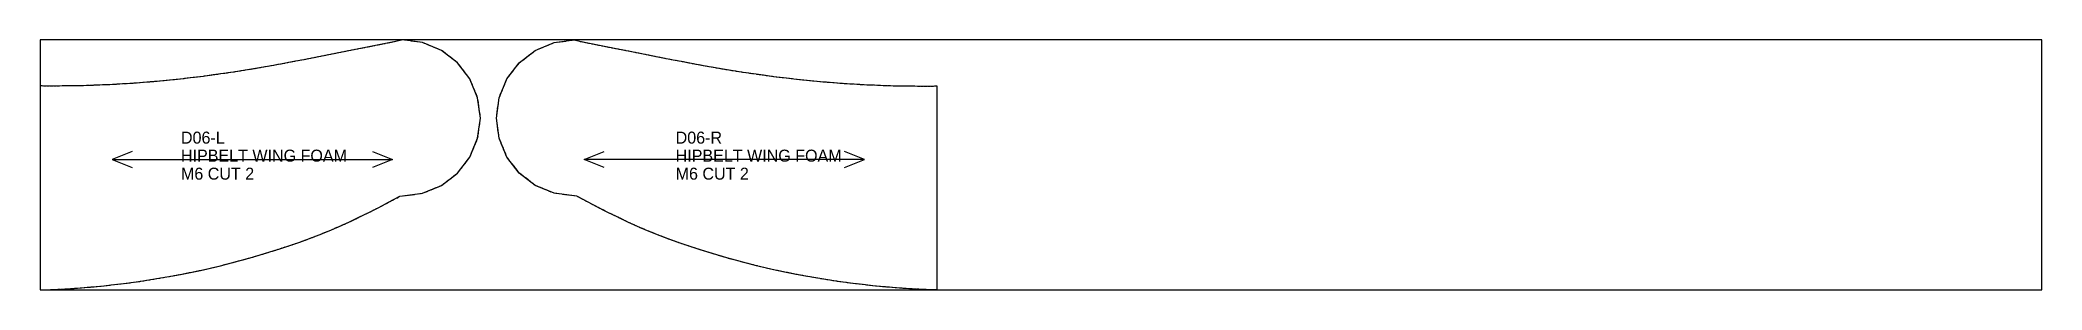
# Model space of a CAD drawing. Header units: millimetres. Extents: x 0 to 1000, y 0 to 125.
import ezdxf

# ---------------------------------------------------------------- set-up
doc = ezdxf.new("R2010")
doc.units = ezdxf.units.MM
doc.linetypes.add('DASHED', pattern=[1.524, 1.27, -0.254])
for name, color, linetype in [('CUT', 7, 'CONTINUOUS'), ('GRAIN', 5, 'CONTINUOUS'), ('SEW', 1, 'DASHED'), ('TEXT', 2, 'CONTINUOUS')]:
    doc.layers.add(name, color=color, linetype=linetype)

msp = doc.modelspace()

# ---------------------------------------------------------------- linework, layer by layer
at = {"layer": 'CUT'}
for points in [[(0, 101.9), (0, 0), (0.9, 0), (5.8, 0.2), (10.8, 0.4), (15.7, 0.7), (20.7, 1.1), (25.6, 1.5), (30.6, 1.9), (35.6, 2.5), (40.5, 3.1), (45.5, 3.7), (50.4, 4.4), (55.4, 5.2), (60.3, 6), (65.3, 6.9), (70.2, 7.8), (75.2, 8.8), (80.1, 9.8), (85.1, 10.9), (90.1, 12.1), (95, 13.4), (100, 14.7), (104.9, 16), (109.9, 17.5), (114.8, 19), (119.8, 20.6), (124.7, 22.2), (129.7, 23.9), (134.6, 25.7), (139.5, 27.6), (144.5, 29.6), (149.4, 31.7), (154.3, 33.9), (159.3, 36.3), (164.2, 38.7), (169.2, 41.2), (174.1, 43.8), (179.8, 46.8), (191.1, 48.3), (200.5, 52.2), (208.6, 58.4), (214.7, 66.4), (218.6, 75.8), (220, 85.9), (218.6, 96), (214.7, 105.4), (208.6, 113.5), (200.5, 119.7), (191.1, 123.6), (181.2, 124.9), (176.8, 123.9), (171.8, 122.9), (166.8, 121.9), (161.8, 120.9), (156.8, 120), (151.8, 119), (146.8, 118), (141.8, 117), (136.8, 116), (131.8, 115), (126.8, 114.1), (121.7, 113.1), (116.7, 112.2), (111.7, 111.3), (106.7, 110.4), (101.6, 109.6), (96.6, 108.8), (91.6, 108.1), (86.5, 107.4), (81.5, 106.7), (76.5, 106.1), (71.5, 105.5), (66.4, 104.9), (61.4, 104.4), (56.3, 104), (51.3, 103.6), (46.3, 103.2), (41.2, 102.9), (36.2, 102.6), (31.2, 102.4), (26.1, 102.2), (21.1, 102), (16.1, 101.9), (11, 101.9), (6, 101.8), (1, 101.9)], [(447.9, 101.9), (447.9, 0), (447, 0), (442.1, 0.2), (437.1, 0.4), (432.2, 0.7), (427.2, 1.1), (422.3, 1.5), (417.3, 1.9), (412.4, 2.5), (407.4, 3.1), (402.5, 3.7), (397.5, 4.4), (392.6, 5.2), (387.6, 6), (382.6, 6.9), (377.7, 7.8), (372.7, 8.8), (367.8, 9.8), (362.8, 10.9), (357.9, 12.1), (352.9, 13.4), (348, 14.7), (343, 16), (338.1, 17.5), (333.1, 19), (328.2, 20.6), (323.2, 22.2), (318.3, 23.9), (313.3, 25.7), (308.4, 27.6), (303.5, 29.6), (298.5, 31.7), (293.6, 33.9), (288.7, 36.3), (283.7, 38.7), (278.8, 41.2), (273.8, 43.8), (268.2, 46.8), (256.8, 48.3), (247.4, 52.2), (239.4, 58.4), (233.2, 66.4), (229.3, 75.8), (228, 85.9), (229.3, 96), (233.2, 105.4), (239.4, 113.5), (247.4, 119.7), (256.8, 123.6), (266.8, 124.9), (271.1, 123.9), (276.1, 122.9), (281.2, 121.9), (286.2, 120.9), (291.2, 120), (296.2, 119), (301.2, 118), (306.1, 117), (311.1, 116), (316.2, 115), (321.2, 114.1), (326.2, 113.1), (331.2, 112.2), (336.2, 111.3), (341.3, 110.4), (346.3, 109.6), (351.3, 108.8), (356.4, 108.1), (361.4, 107.4), (366.4, 106.7), (371.4, 106.1), (376.5, 105.5), (381.5, 104.9), (386.6, 104.4), (391.6, 104), (396.6, 103.6), (401.7, 103.2), (406.7, 102.9), (411.7, 102.6), (416.8, 102.4), (421.8, 102.2), (426.8, 102), (431.9, 101.9), (436.9, 101.9), (441.9, 101.8), (447, 101.9)]]:
    msp.add_lwpolyline(points, close=True, dxfattribs=at)
at = {"layer": 'GRAIN'}
for p, q in [((36, 65.1), (176.1, 65.1)), ((411.9, 65.1), (271.8, 65.1))]:
    msp.add_line(p, q, dxfattribs=at)
for points in [[(46, 69.1), (36, 65.1), (46, 61.1)], [(166.1, 69.1), (176.1, 65.1), (166.1, 61.1)], [(281.8, 61.1), (271.8, 65.1), (281.8, 69.1)], [(401.9, 61.1), (411.9, 65.1), (401.9, 69.1)]]:
    msp.add_lwpolyline(points, dxfattribs=at)
at = {"layer": 'SEW'}
for points in [[(0, 101.9), (0, 0), (0.9, 0), (5.8, 0.2), (10.8, 0.4), (15.7, 0.7), (20.7, 1.1), (25.6, 1.5), (30.6, 1.9), (35.6, 2.5), (40.5, 3.1), (45.5, 3.7), (50.4, 4.4), (55.4, 5.2), (60.3, 6), (65.3, 6.9), (70.2, 7.8), (75.2, 8.8), (80.1, 9.8), (85.1, 10.9), (90.1, 12.1), (95, 13.4), (100, 14.7), (104.9, 16), (109.9, 17.5), (114.8, 19), (119.8, 20.6), (124.7, 22.2), (129.7, 23.9), (134.6, 25.7), (139.5, 27.6), (144.5, 29.6), (149.4, 31.7), (154.3, 33.9), (159.3, 36.3), (164.2, 38.7), (169.2, 41.2), (174.1, 43.8), (179.8, 46.8), (191.1, 48.3), (200.5, 52.2), (208.6, 58.4), (214.7, 66.4), (218.6, 75.8), (220, 85.9), (218.6, 96), (214.7, 105.4), (208.6, 113.5), (200.5, 119.7), (191.1, 123.6), (181.2, 124.9), (176.8, 123.9), (171.8, 122.9), (166.8, 121.9), (161.8, 120.9), (156.8, 120), (151.8, 119), (146.8, 118), (141.8, 117), (136.8, 116), (131.8, 115), (126.8, 114.1), (121.7, 113.1), (116.7, 112.2), (111.7, 111.3), (106.7, 110.4), (101.6, 109.6), (96.6, 108.8), (91.6, 108.1), (86.5, 107.4), (81.5, 106.7), (76.5, 106.1), (71.5, 105.5), (66.4, 104.9), (61.4, 104.4), (56.3, 104), (51.3, 103.6), (46.3, 103.2), (41.2, 102.9), (36.2, 102.6), (31.2, 102.4), (26.1, 102.2), (21.1, 102), (16.1, 101.9), (11, 101.9), (6, 101.8), (1, 101.9)], [(447.9, 101.9), (447.9, 0), (447, 0), (442.1, 0.2), (437.1, 0.4), (432.2, 0.7), (427.2, 1.1), (422.3, 1.5), (417.3, 1.9), (412.4, 2.5), (407.4, 3.1), (402.5, 3.7), (397.5, 4.4), (392.6, 5.2), (387.6, 6), (382.6, 6.9), (377.7, 7.8), (372.7, 8.8), (367.8, 9.8), (362.8, 10.9), (357.9, 12.1), (352.9, 13.4), (348, 14.7), (343, 16), (338.1, 17.5), (333.1, 19), (328.2, 20.6), (323.2, 22.2), (318.3, 23.9), (313.3, 25.7), (308.4, 27.6), (303.5, 29.6), (298.5, 31.7), (293.6, 33.9), (288.7, 36.3), (283.7, 38.7), (278.8, 41.2), (273.8, 43.8), (268.2, 46.8), (256.8, 48.3), (247.4, 52.2), (239.4, 58.4), (233.2, 66.4), (229.3, 75.8), (228, 85.9), (229.3, 96), (233.2, 105.4), (239.4, 113.5), (247.4, 119.7), (256.8, 123.6), (266.8, 124.9), (271.1, 123.9), (276.1, 122.9), (281.2, 121.9), (286.2, 120.9), (291.2, 120), (296.2, 119), (301.2, 118), (306.1, 117), (311.1, 116), (316.2, 115), (321.2, 114.1), (326.2, 113.1), (331.2, 112.2), (336.2, 111.3), (341.3, 110.4), (346.3, 109.6), (351.3, 108.8), (356.4, 108.1), (361.4, 107.4), (366.4, 106.7), (371.4, 106.1), (376.5, 105.5), (381.5, 104.9), (386.6, 104.4), (391.6, 104), (396.6, 103.6), (401.7, 103.2), (406.7, 102.9), (411.7, 102.6), (416.8, 102.4), (421.8, 102.2), (426.8, 102), (431.9, 101.9), (436.9, 101.9), (441.9, 101.8), (447, 101.9)]]:
    msp.add_lwpolyline(points, close=True, dxfattribs=at)
at = {"layer": 'TEXT'}
msp.add_lwpolyline([(0, 0), (1000, 0), (1000, 124.9), (0, 124.9)], close=True, dxfattribs=at)

# ---------------------------------------------------------------- texts
for s, p in [('D06-L', (70.4, 73.1)), ('HIPBELT WING FOAM', (70.4, 64.1)), ('D06-R', (317.5, 73.1)), ('HIPBELT WING FOAM', (317.5, 64.1)), ('M6 CUT 2', (70.4, 55.1)), ('M6 CUT 2', (317.5, 55.1))]:
    msp.add_text(s, height=6, dxfattribs=at).set_placement(p)

doc.saveas('drawing.dxf')
